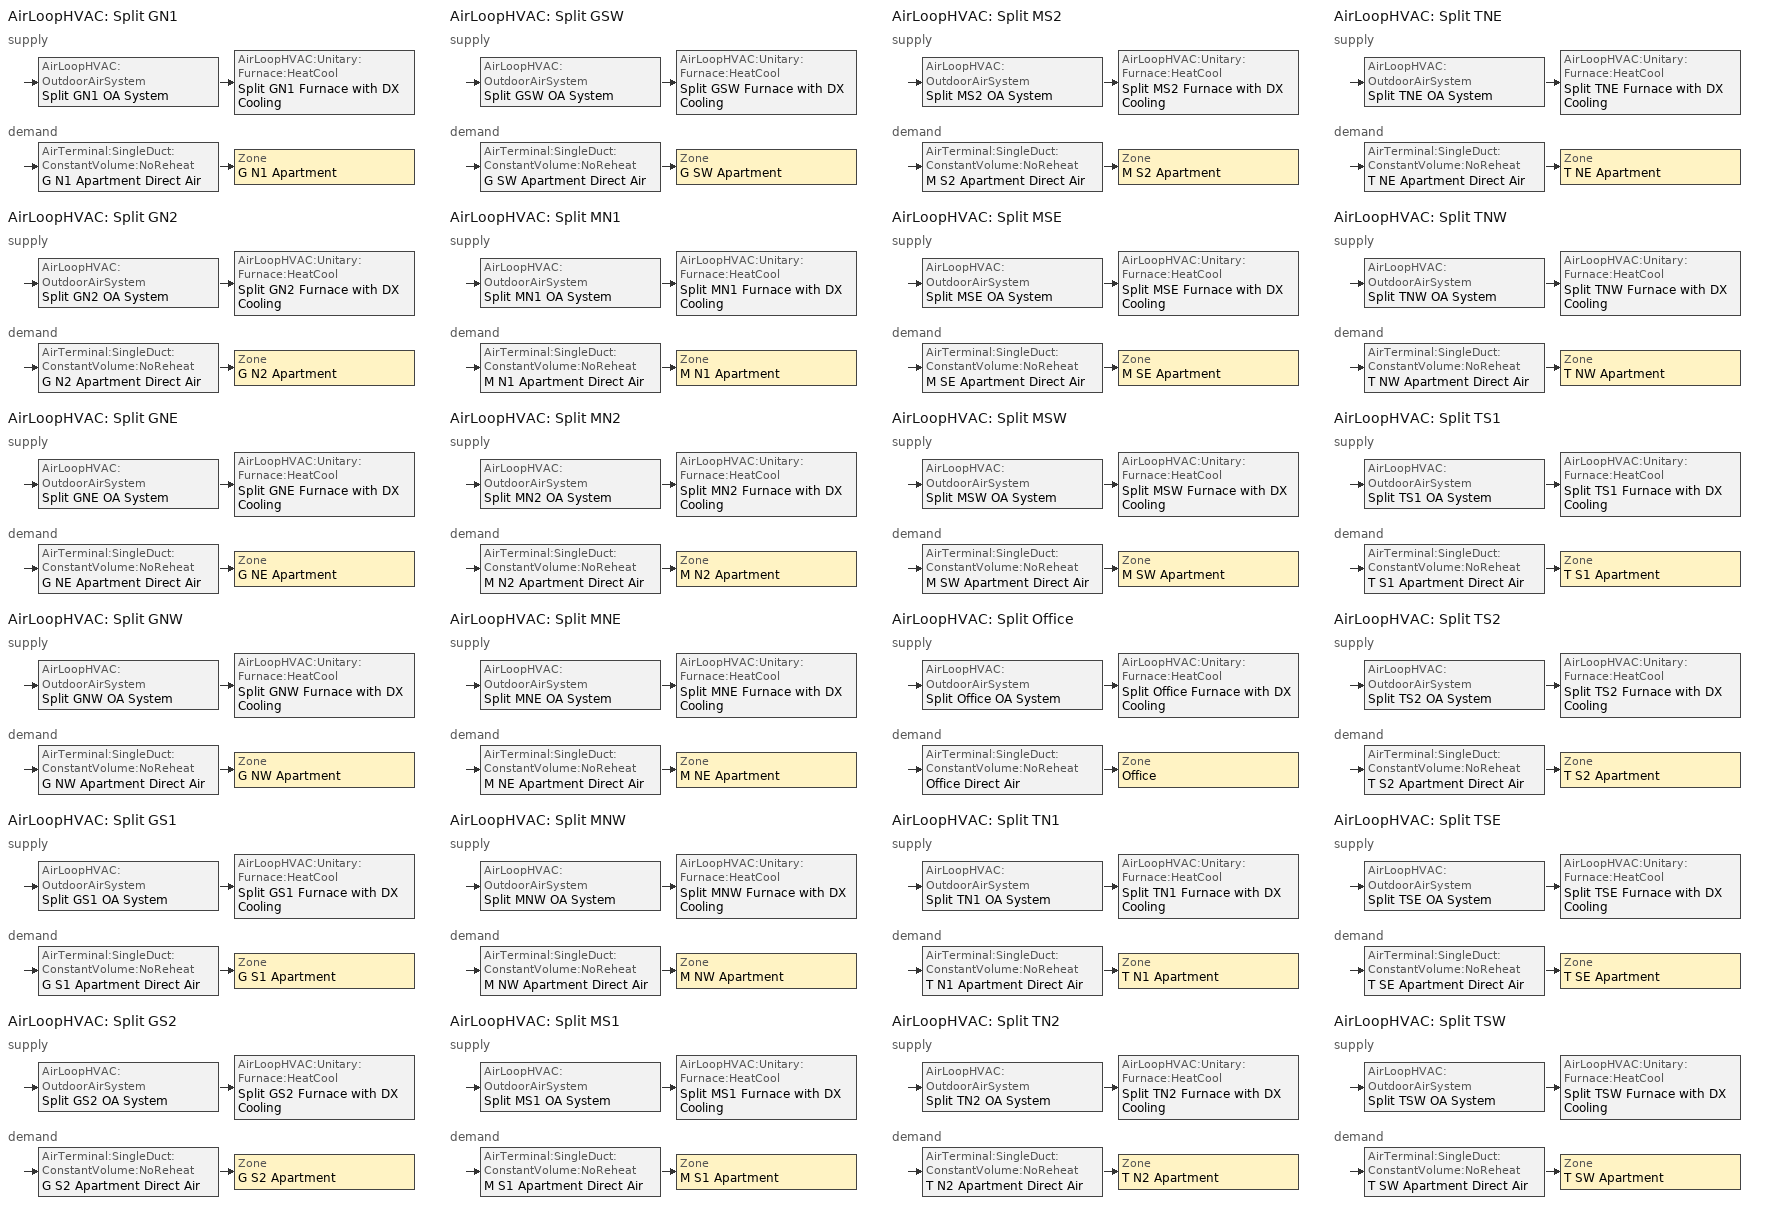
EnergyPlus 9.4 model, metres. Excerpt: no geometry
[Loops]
AirLoopHVAC 'Split GN1'
 supply: AirLoopHVAC:OutdoorAirSystem 'Split GN1 OA System' > AirLoopHVAC:Unitary:Furnace:HeatCool 'Split GN1 Furnace with DX Cooling'
 demand: AirTerminal:SingleDuct:ConstantVolume:NoReheat 'G N1 Apartment Direct Air' > Zone 'G N1 Apartment'
AirLoopHVAC 'Split GN2'
 supply: AirLoopHVAC:OutdoorAirSystem 'Split GN2 OA System' > AirLoopHVAC:Unitary:Furnace:HeatCool 'Split GN2 Furnace with DX Cooling'
 demand: AirTerminal:SingleDuct:ConstantVolume:NoReheat 'G N2 Apartment Direct Air' > Zone 'G N2 Apartment'
AirLoopHVAC 'Split GNE'
 supply: AirLoopHVAC:OutdoorAirSystem 'Split GNE OA System' > AirLoopHVAC:Unitary:Furnace:HeatCool 'Split GNE Furnace with DX Cooling'
 demand: AirTerminal:SingleDuct:ConstantVolume:NoReheat 'G NE Apartment Direct Air' > Zone 'G NE Apartment'
AirLoopHVAC 'Split GNW'
 supply: AirLoopHVAC:OutdoorAirSystem 'Split GNW OA System' > AirLoopHVAC:Unitary:Furnace:HeatCool 'Split GNW Furnace with DX Cooling'
 demand: AirTerminal:SingleDuct:ConstantVolume:NoReheat 'G NW Apartment Direct Air' > Zone 'G NW Apartment'
AirLoopHVAC 'Split GS1'
 supply: AirLoopHVAC:OutdoorAirSystem 'Split GS1 OA System' > AirLoopHVAC:Unitary:Furnace:HeatCool 'Split GS1 Furnace with DX Cooling'
 demand: AirTerminal:SingleDuct:ConstantVolume:NoReheat 'G S1 Apartment Direct Air' > Zone 'G S1 Apartment'
AirLoopHVAC 'Split GS2'
 supply: AirLoopHVAC:OutdoorAirSystem 'Split GS2 OA System' > AirLoopHVAC:Unitary:Furnace:HeatCool 'Split GS2 Furnace with DX Cooling'
 demand: AirTerminal:SingleDuct:ConstantVolume:NoReheat 'G S2 Apartment Direct Air' > Zone 'G S2 Apartment'
AirLoopHVAC 'Split GSW'
 supply: AirLoopHVAC:OutdoorAirSystem 'Split GSW OA System' > AirLoopHVAC:Unitary:Furnace:HeatCool 'Split GSW Furnace with DX Cooling'
 demand: AirTerminal:SingleDuct:ConstantVolume:NoReheat 'G SW Apartment Direct Air' > Zone 'G SW Apartment'
AirLoopHVAC 'Split MN1'
 supply: AirLoopHVAC:OutdoorAirSystem 'Split MN1 OA System' > AirLoopHVAC:Unitary:Furnace:HeatCool 'Split MN1 Furnace with DX Cooling'
 demand: AirTerminal:SingleDuct:ConstantVolume:NoReheat 'M N1 Apartment Direct Air' > Zone 'M N1 Apartment'
AirLoopHVAC 'Split MN2'
 supply: AirLoopHVAC:OutdoorAirSystem 'Split MN2 OA System' > AirLoopHVAC:Unitary:Furnace:HeatCool 'Split MN2 Furnace with DX Cooling'
 demand: AirTerminal:SingleDuct:ConstantVolume:NoReheat 'M N2 Apartment Direct Air' > Zone 'M N2 Apartment'
AirLoopHVAC 'Split MNE'
 supply: AirLoopHVAC:OutdoorAirSystem 'Split MNE OA System' > AirLoopHVAC:Unitary:Furnace:HeatCool 'Split MNE Furnace with DX Cooling'
 demand: AirTerminal:SingleDuct:ConstantVolume:NoReheat 'M NE Apartment Direct Air' > Zone 'M NE Apartment'
AirLoopHVAC 'Split MNW'
 supply: AirLoopHVAC:OutdoorAirSystem 'Split MNW OA System' > AirLoopHVAC:Unitary:Furnace:HeatCool 'Split MNW Furnace with DX Cooling'
 demand: AirTerminal:SingleDuct:ConstantVolume:NoReheat 'M NW Apartment Direct Air' > Zone 'M NW Apartment'
AirLoopHVAC 'Split MS1'
 supply: AirLoopHVAC:OutdoorAirSystem 'Split MS1 OA System' > AirLoopHVAC:Unitary:Furnace:HeatCool 'Split MS1 Furnace with DX Cooling'
 demand: AirTerminal:SingleDuct:ConstantVolume:NoReheat 'M S1 Apartment Direct Air' > Zone 'M S1 Apartment'
AirLoopHVAC 'Split MS2'
 supply: AirLoopHVAC:OutdoorAirSystem 'Split MS2 OA System' > AirLoopHVAC:Unitary:Furnace:HeatCool 'Split MS2 Furnace with DX Cooling'
 demand: AirTerminal:SingleDuct:ConstantVolume:NoReheat 'M S2 Apartment Direct Air' > Zone 'M S2 Apartment'
AirLoopHVAC 'Split MSE'
 supply: AirLoopHVAC:OutdoorAirSystem 'Split MSE OA System' > AirLoopHVAC:Unitary:Furnace:HeatCool 'Split MSE Furnace with DX Cooling'
 demand: AirTerminal:SingleDuct:ConstantVolume:NoReheat 'M SE Apartment Direct Air' > Zone 'M SE Apartment'
AirLoopHVAC 'Split MSW'
 supply: AirLoopHVAC:OutdoorAirSystem 'Split MSW OA System' > AirLoopHVAC:Unitary:Furnace:HeatCool 'Split MSW Furnace with DX Cooling'
 demand: AirTerminal:SingleDuct:ConstantVolume:NoReheat 'M SW Apartment Direct Air' > Zone 'M SW Apartment'
AirLoopHVAC 'Split Office'
 supply: AirLoopHVAC:OutdoorAirSystem 'Split Office OA System' > AirLoopHVAC:Unitary:Furnace:HeatCool 'Split Office Furnace with DX Cooling'
 demand: AirTerminal:SingleDuct:ConstantVolume:NoReheat 'Office Direct Air' > Zone 'Office'
AirLoopHVAC 'Split TN1'
 supply: AirLoopHVAC:OutdoorAirSystem 'Split TN1 OA System' > AirLoopHVAC:Unitary:Furnace:HeatCool 'Split TN1 Furnace with DX Cooling'
 demand: AirTerminal:SingleDuct:ConstantVolume:NoReheat 'T N1 Apartment Direct Air' > Zone 'T N1 Apartment'
AirLoopHVAC 'Split TN2'
 supply: AirLoopHVAC:OutdoorAirSystem 'Split TN2 OA System' > AirLoopHVAC:Unitary:Furnace:HeatCool 'Split TN2 Furnace with DX Cooling'
 demand: AirTerminal:SingleDuct:ConstantVolume:NoReheat 'T N2 Apartment Direct Air' > Zone 'T N2 Apartment'
AirLoopHVAC 'Split TNE'
 supply: AirLoopHVAC:OutdoorAirSystem 'Split TNE OA System' > AirLoopHVAC:Unitary:Furnace:HeatCool 'Split TNE Furnace with DX Cooling'
 demand: AirTerminal:SingleDuct:ConstantVolume:NoReheat 'T NE Apartment Direct Air' > Zone 'T NE Apartment'
AirLoopHVAC 'Split TNW'
 supply: AirLoopHVAC:OutdoorAirSystem 'Split TNW OA System' > AirLoopHVAC:Unitary:Furnace:HeatCool 'Split TNW Furnace with DX Cooling'
 demand: AirTerminal:SingleDuct:ConstantVolume:NoReheat 'T NW Apartment Direct Air' > Zone 'T NW Apartment'
AirLoopHVAC 'Split TS1'
 supply: AirLoopHVAC:OutdoorAirSystem 'Split TS1 OA System' > AirLoopHVAC:Unitary:Furnace:HeatCool 'Split TS1 Furnace with DX Cooling'
 demand: AirTerminal:SingleDuct:ConstantVolume:NoReheat 'T S1 Apartment Direct Air' > Zone 'T S1 Apartment'
AirLoopHVAC 'Split TS2'
 supply: AirLoopHVAC:OutdoorAirSystem 'Split TS2 OA System' > AirLoopHVAC:Unitary:Furnace:HeatCool 'Split TS2 Furnace with DX Cooling'
 demand: AirTerminal:SingleDuct:ConstantVolume:NoReheat 'T S2 Apartment Direct Air' > Zone 'T S2 Apartment'
AirLoopHVAC 'Split TSE'
 supply: AirLoopHVAC:OutdoorAirSystem 'Split TSE OA System' > AirLoopHVAC:Unitary:Furnace:HeatCool 'Split TSE Furnace with DX Cooling'
 demand: AirTerminal:SingleDuct:ConstantVolume:NoReheat 'T SE Apartment Direct Air' > Zone 'T SE Apartment'
AirLoopHVAC 'Split TSW'
 supply: AirLoopHVAC:OutdoorAirSystem 'Split TSW OA System' > AirLoopHVAC:Unitary:Furnace:HeatCool 'Split TSW Furnace with DX Cooling'
 demand: AirTerminal:SingleDuct:ConstantVolume:NoReheat 'T SW Apartment Direct Air' > Zone 'T SW Apartment'
[AirLoopHVAC] Design supply air flow rate=Autosize
Split GN1; Split GN2; Split GNE; Split GNW; Split GS1; Split GS2; Split GSW; Split MN1; Split MN2; Split MNE; Split MNW; Split MS1; Split MS2; Split MSE; Split MSW; Split Office; Split TN1; Split TN2; Split TNE; Split TNW; Split TS1; Split TS2; Split TSE; Split TSW
[AirLoopHVAC:Unitary:Furnace:HeatCool] Availability schedule=COMPACT HVAC-ALWAYS 1; Cooling supply air flow rate=Autosize; Dehumidification control type=None; Fan placement=BlowThrough; Heating supply air flow rate=Autosize; Maximum supply air temperature=80; No load supply air flow rate=Autosize; Supply air fan operating mode schedule=COMPACT HVAC-ALWAYS 1
Name | Controlling zone or thermostat location | Cooling coil | Heating coil | Supply fan
Split GN1 Furnace with DX Cooling | G N1 Apartment | Split GN1 Cooling Coil | Split GN1 Heating Coil | Split GN1 Supply Fan
Split GN2 Furnace with DX Cooling | G N2 Apartment | Split GN2 Cooling Coil | Split GN2 Heating Coil | Split GN2 Supply Fan
Split GNE Furnace with DX Cooling | G NE Apartment | Split GNE Cooling Coil | Split GNE Heating Coil | Split GNE Supply Fan
Split GNW Furnace with DX Cooling | G NW Apartment | Split GNW Cooling Coil | Split GNW Heating Coil | Split GNW Supply Fan
Split GS1 Furnace with DX Cooling | G S1 Apartment | Split GS1 Cooling Coil | Split GS1 Heating Coil | Split GS1 Supply Fan
Split GS2 Furnace with DX Cooling | G S2 Apartment | Split GS2 Cooling Coil | Split GS2 Heating Coil | Split GS2 Supply Fan
Split GSW Furnace with DX Cooling | G SW Apartment | Split GSW Cooling Coil | Split GSW Heating Coil | Split GSW Supply Fan
Split MN1 Furnace with DX Cooling | M N1 Apartment | Split MN1 Cooling Coil | Split MN1 Heating Coil | Split MN1 Supply Fan
Split MN2 Furnace with DX Cooling | M N2 Apartment | Split MN2 Cooling Coil | Split MN2 Heating Coil | Split MN2 Supply Fan
Split MNE Furnace with DX Cooling | M NE Apartment | Split MNE Cooling Coil | Split MNE Heating Coil | Split MNE Supply Fan
Split MNW Furnace with DX Cooling | M NW Apartment | Split MNW Cooling Coil | Split MNW Heating Coil | Split MNW Supply Fan
Split MS1 Furnace with DX Cooling | M S1 Apartment | Split MS1 Cooling Coil | Split MS1 Heating Coil | Split MS1 Supply Fan
Split MS2 Furnace with DX Cooling | M S2 Apartment | Split MS2 Cooling Coil | Split MS2 Heating Coil | Split MS2 Supply Fan
Split MSE Furnace with DX Cooling | M SE Apartment | Split MSE Cooling Coil | Split MSE Heating Coil | Split MSE Supply Fan
Split MSW Furnace with DX Cooling | M SW Apartment | Split MSW Cooling Coil | Split MSW Heating Coil | Split MSW Supply Fan
Split Office Furnace with DX Cooling | Office | Split Office Cooling Coil | Split Office Heating Coil | Split Office Supply Fan
Split TN1 Furnace with DX Cooling | T N1 Apartment | Split TN1 Cooling Coil | Split TN1 Heating Coil | Split TN1 Supply Fan
Split TN2 Furnace with DX Cooling | T N2 Apartment | Split TN2 Cooling Coil | Split TN2 Heating Coil | Split TN2 Supply Fan
Split TNE Furnace with DX Cooling | T NE Apartment | Split TNE Cooling Coil | Split TNE Heating Coil | Split TNE Supply Fan
Split TNW Furnace with DX Cooling | T NW Apartment | Split TNW Cooling Coil | Split TNW Heating Coil | Split TNW Supply Fan
Split TS1 Furnace with DX Cooling | T S1 Apartment | Split TS1 Cooling Coil | Split TS1 Heating Coil | Split TS1 Supply Fan
Split TS2 Furnace with DX Cooling | T S2 Apartment | Split TS2 Cooling Coil | Split TS2 Heating Coil | Split TS2 Supply Fan
Split TSE Furnace with DX Cooling | T SE Apartment | Split TSE Cooling Coil | Split TSE Heating Coil | Split TSE Supply Fan
Split TSW Furnace with DX Cooling | T SW Apartment | Split TSW Cooling Coil | Split TSW Heating Coil | Split TSW Supply Fan
[AirTerminal:SingleDuct:ConstantVolume:NoReheat] Availability schedule=COMPACT HVAC-ALWAYS 1; Maximum air flow rate=Autosize
G N1 Apartment Direct Air; G N2 Apartment Direct Air; G NE Apartment Direct Air; G NW Apartment Direct Air; G S1 Apartment Direct Air; G S2 Apartment Direct Air; G SW Apartment Direct Air; M N1 Apartment Direct Air; M N2 Apartment Direct Air; M NE Apartment Direct Air; M NW Apartment Direct Air; M S1 Apartment Direct Air; M S2 Apartment Direct Air; M SE Apartment Direct Air; M SW Apartment Direct Air; Office Direct Air; T N1 Apartment Direct Air; T N2 Apartment Direct Air; T NE Apartment Direct Air; T NW Apartment Direct Air; T S1 Apartment Direct Air; T S2 Apartment Direct Air; T SE Apartment Direct Air; T SW Apartment Direct Air
[Coil:Cooling:DX:SingleSpeed] Availability schedule=All On; Condenser type=AirCooled; Crankcase heater capacity=0; Energy input ratio function of flow fraction curve=Split DX Coil EIR-FF; Energy input ratio function of temperature curve=Split DX Coil EIR-FT; Evaporative condenser effectiveness=0; Evaporative condenser pump rated power consumption=0; Gross rated cooling cop=4.11713; Gross rated sensible heat ratio=Autosize; Gross rated total cooling capacity=Autosize; Latent capacity time constant=0; Maximum cycling rate=0; Maximum outdoor dry bulb temperature for crankcase heater operation=10; Nominal time for condensate removal to begin=0; Part load fraction correlation curve=Split DX Coil PLF; Rated air flow rate=Autosize; Ratio of initial moisture evaporation rate and steady state latent capacity=0; Total cooling capacity function of flow fraction curve=Split DX Coil Cap-FF; Total cooling capacity function of temperature curve=Split DX Coil Cap-FT
Split GN1 Cooling Coil; Split GN2 Cooling Coil; Split GNE Cooling Coil; Split GNW Cooling Coil; Split GS1 Cooling Coil; Split GS2 Cooling Coil; Split GSW Cooling Coil; Split MN1 Cooling Coil; Split MN2 Cooling Coil; Split MNE Cooling Coil; Split MNW Cooling Coil; Split MS1 Cooling Coil; Split MS2 Cooling Coil; Split MSE Cooling Coil; Split MSW Cooling Coil; Split Office Cooling Coil; Split TN1 Cooling Coil; Split TN2 Cooling Coil; Split TNE Cooling Coil; Split TNW Cooling Coil; Split TS1 Cooling Coil; Split TS2 Cooling Coil; Split TSE Cooling Coil; Split TSW Cooling Coil
[Coil:Heating:Fuel] Availability schedule=All On; Burner efficiency=0.8; Fuel type=NaturalGas; Nominal capacity=Autosize
Split GN1 Heating Coil; Split GN2 Heating Coil; Split GNE Heating Coil; Split GNW Heating Coil; Split GS1 Heating Coil; Split GS2 Heating Coil; Split GSW Heating Coil; Split MN1 Heating Coil; Split MN2 Heating Coil; Split MNE Heating Coil; Split MNW Heating Coil; Split MS1 Heating Coil; Split MS2 Heating Coil; Split MSE Heating Coil; Split MSW Heating Coil; Split Office Heating Coil; Split TN1 Heating Coil; Split TN2 Heating Coil; Split TNE Heating Coil; Split TNW Heating Coil; Split TS1 Heating Coil; Split TS2 Heating Coil; Split TSE Heating Coil; Split TSW Heating Coil
[Controller:OutdoorAir] Economizer control action type=ModulateFlow; Economizer control type=NoEconomizer; Lockout type=NoLockout; Maximum outdoor air flow rate=Autosize; Minimum limit type=FixedMinimum; Minimum outdoor air flow rate=Autosize
Split GN1 OA Controller; Split GN2 OA Controller; Split GNE OA Controller; Split GNW OA Controller; Split GS1 OA Controller; Split GS2 OA Controller; Split GSW OA Controller; Split MN1 OA Controller; Split MN2 OA Controller; Split MNE OA Controller; Split MNW OA Controller; Split MS1 OA Controller; Split MS2 OA Controller; Split MSE OA Controller; Split MSW OA Controller; Split Office OA Controller; Split TN1 OA Controller; Split TN2 OA Controller; Split TNE OA Controller; Split TNW OA Controller; Split TS1 OA Controller; Split TS2 OA Controller; Split TSE OA Controller; Split TSW OA Controller
[DesignSpecification:OutdoorAir] Outdoor air flow per person=0.00708; Outdoor air flow per zone=0; Outdoor air method=Flow/Area
Name | Outdoor air flow per zone floor area
SZ DSOA G N1 Apartment; SZ DSOA G N2 Apartment; SZ DSOA G NE Apartment; SZ DSOA G NW Apartment; SZ DSOA G S1 Apartment; SZ DSOA G S2 Apartment; SZ DSOA M N1 Apartment; SZ DSOA M N2 Apartment; SZ DSOA M NE Apartment; SZ DSOA M NW Apartment; SZ DSOA M S1 Apartment; SZ DSOA M S2 Apartment; SZ DSOA M SE Apartment; SZ DSOA M SW Apartment; SZ DSOA T N1 Apartment; SZ DSOA T N2 Apartment; SZ DSOA T NE Apartment; SZ DSOA T NW Apartment; SZ DSOA T S1 Apartment; SZ DSOA T S2 Apartment; SZ DSOA T SE Apartment; SZ DSOA T SW Apartment | 0.000294087
SZ DSOA G SW Apartment | 0.000304801
SZ DSOA Office | 0.000431773
[EnergyManagementSystem:Sensor] Output variable or output meter=Zone Ventilation Standard Density Volume Flow Rate
Name | Output variable or output meter index key
M_N1_Apartment_Sliding_Door_Ventilation_Sensor | M N1 APARTMENT
M_S1_Apartment_Sliding_Door_Ventilation_Sensor | M S1 APARTMENT
[Fan:OnOff] Availability schedule=All On; Fan efficiency ratio function of speed ratio curve=0.55575; Fan total efficiency=0.55575; Maximum flow rate=Autosize; Motor efficiency=0.855; Motor in airstream fraction=1; Pressure rise=622.5
Split GN1 Supply Fan; Split GN2 Supply Fan; Split GNE Supply Fan; Split GNW Supply Fan; Split GS1 Supply Fan; Split GS2 Supply Fan; Split GSW Supply Fan; Split MN1 Supply Fan; Split MN2 Supply Fan; Split MNE Supply Fan; Split MNW Supply Fan; Split MS1 Supply Fan; Split MS2 Supply Fan; Split MSE Supply Fan; Split MSW Supply Fan; Split Office Supply Fan; Split TN1 Supply Fan; Split TN2 Supply Fan; Split TNE Supply Fan; Split TNW Supply Fan; Split TS1 Supply Fan; Split TS2 Supply Fan; Split TSE Supply Fan; Split TSW Supply Fan
[SetpointManager:MixedAir] Control variable=Temperature
Name | Setpoint node or nodelist
Split GN1 Cooling Coil Air Temp Manager | Split GN1 Mixed Air Outlet
Split GN2 Cooling Coil Air Temp Manager | Split GN2 Mixed Air Outlet
Split GNE Cooling Coil Air Temp Manager | Split GNE Mixed Air Outlet
Split GNW Cooling Coil Air Temp Manager | Split GNW Mixed Air Outlet
Split GS1 Cooling Coil Air Temp Manager | Split GS1 Mixed Air Outlet
Split GS2 Cooling Coil Air Temp Manager | Split GS2 Mixed Air Outlet
Split GSW Cooling Coil Air Temp Manager | Split GSW Mixed Air Outlet
Split MN1 Cooling Coil Air Temp Manager | Split MN1 Mixed Air Outlet
Split MN2 Cooling Coil Air Temp Manager | Split MN2 Mixed Air Outlet
Split MNE Cooling Coil Air Temp Manager | Split MNE Mixed Air Outlet
Split MNW Cooling Coil Air Temp Manager | Split MNW Mixed Air Outlet
Split MS1 Cooling Coil Air Temp Manager | Split MS1 Mixed Air Outlet
Split MS2 Cooling Coil Air Temp Manager | Split MS2 Mixed Air Outlet
Split MSE Cooling Coil Air Temp Manager | Split MSE Mixed Air Outlet
Split MSW Cooling Coil Air Temp Manager | Split MSW Mixed Air Outlet
Split Office Cooling Coil Air Temp Manager | Split Office Mixed Air Outlet
Split TN1 Cooling Coil Air Temp Manager | Split TN1 Mixed Air Outlet
Split TN2 Cooling Coil Air Temp Manager | Split TN2 Mixed Air Outlet
Split TNE Cooling Coil Air Temp Manager | Split TNE Mixed Air Outlet
Split TNW Cooling Coil Air Temp Manager | Split TNW Mixed Air Outlet
Split TS1 Cooling Coil Air Temp Manager | Split TS1 Mixed Air Outlet
Split TS2 Cooling Coil Air Temp Manager | Split TS2 Mixed Air Outlet
Split TSE Cooling Coil Air Temp Manager | Split TSE Mixed Air Outlet
Split TSW Cooling Coil Air Temp Manager | Split TSW Mixed Air Outlet
[SetpointManager:SingleZone:Reheat] Control variable=Temperature; Maximum supply air temperature=45; Minimum supply air temperature=13
Name | Control zone | Setpoint node or nodelist
Split GN1 Supply Air Temp Manager | G N1 Apartment | Split GN1 Air Loop Outlet
Split GN2 Supply Air Temp Manager | G N2 Apartment | Split GN2 Air Loop Outlet
Split GNE Supply Air Temp Manager | G NE Apartment | Split GNE Air Loop Outlet
Split GNW Supply Air Temp Manager | G NW Apartment | Split GNW Air Loop Outlet
Split GS1 Supply Air Temp Manager | G S1 Apartment | Split GS1 Air Loop Outlet
Split GS2 Supply Air Temp Manager | G S2 Apartment | Split GS2 Air Loop Outlet
Split GSW Supply Air Temp Manager | G SW Apartment | Split GSW Air Loop Outlet
Split MN1 Supply Air Temp Manager | M N1 Apartment | Split MN1 Air Loop Outlet
Split MN2 Supply Air Temp Manager | M N2 Apartment | Split MN2 Air Loop Outlet
Split MNE Supply Air Temp Manager | M NE Apartment | Split MNE Air Loop Outlet
Split MNW Supply Air Temp Manager | M NW Apartment | Split MNW Air Loop Outlet
Split MS1 Supply Air Temp Manager | M S1 Apartment | Split MS1 Air Loop Outlet
Split MS2 Supply Air Temp Manager | M S2 Apartment | Split MS2 Air Loop Outlet
Split MSE Supply Air Temp Manager | M SE Apartment | Split MSE Air Loop Outlet
Split MSW Supply Air Temp Manager | M SW Apartment | Split MSW Air Loop Outlet
Split Office Supply Air Temp Manager | Office | Split Office Air Loop Outlet
Split TN1 Supply Air Temp Manager | T N1 Apartment | Split TN1 Air Loop Outlet
Split TN2 Supply Air Temp Manager | T N2 Apartment | Split TN2 Air Loop Outlet
Split TNE Supply Air Temp Manager | T NE Apartment | Split TNE Air Loop Outlet
Split TNW Supply Air Temp Manager | T NW Apartment | Split TNW Air Loop Outlet
Split TS1 Supply Air Temp Manager | T S1 Apartment | Split TS1 Air Loop Outlet
Split TS2 Supply Air Temp Manager | T S2 Apartment | Split TS2 Air Loop Outlet
Split TSE Supply Air Temp Manager | T SE Apartment | Split TSE Air Loop Outlet
Split TSW Supply Air Temp Manager | T SW Apartment | Split TSW Air Loop Outlet
[Sizing:System] 100 outdoor air in cooling=No; 100 outdoor air in heating=No; Central cooling capacity control method=OnOff; Central cooling design supply air humidity ratio=0.008; Central cooling design supply air temperature=12; Central heating design supply air humidity ratio=0.008; Central heating design supply air temperature=50; Central heating maximum system air flow ratio=1; Cooling design capacity=Autosize; Cooling design capacity method=CoolingDesignCapacity; Cooling supply air flow rate=0; Cooling supply air flow rate method=DesignDay; Design outdoor air flow rate=Autosize; Heating design capacity=Autosize; Heating design capacity method=HeatingDesignCapacity; Heating supply air flow rate=0; Heating supply air flow rate method=DesignDay; Precool design humidity ratio=0.008; Precool design temperature=11; Preheat design humidity ratio=0.008; Preheat design temperature=7; System outdoor air method=ZoneSum; Type of load to size on=Sensible; Type of zone sum to use=NonCoincident; Zone maximum outdoor air fraction=1
Split GSW; Split GNW; Split Office; Split GNE; Split GN1; Split GN2; Split GS1; Split GS2; Split MSW; Split MNW; Split MSE; Split MNE; Split MN1; Split MN2; Split MS1; Split MS2; Split TSW; Split TNW; Split TSE; Split TNE; Split TN1; Split TN2; Split TS1; Split TS2
[Sizing:Zone] Account for dedicated outdoor air system=No; Cooling design air flow method=DesignDay; Cooling design air flow rate=0; Cooling minimum air flow fraction=0; Dedicated outdoor air high setpoint temperature for design=Autosize; Dedicated outdoor air low setpoint temperature for design=Autosize; Dedicated outdoor air system control strategy=NeutralSupplyAir; Heating design air flow method=DesignDay; Heating design air flow rate=0; Heating maximum air flow fraction=0; Zone cooling design supply air humidity ratio=0.008; Zone cooling design supply air temperature=14; Zone cooling design supply air temperature input method=SupplyAirTemperature; Zone heating design supply air humidity ratio=0.008; Zone heating design supply air temperature=50; Zone heating design supply air temperature input method=SupplyAirTemperature
Name | Design specification outdoor air object
G SW Apartment | SZ DSOA G SW Apartment
G NW Apartment | SZ DSOA G NW Apartment
Office | SZ DSOA Office
G NE Apartment | SZ DSOA G NE Apartment
G N1 Apartment | SZ DSOA G N1 Apartment
G N2 Apartment | SZ DSOA G N2 Apartment
G S1 Apartment | SZ DSOA G S1 Apartment
G S2 Apartment | SZ DSOA G S2 Apartment
M SW Apartment | SZ DSOA M SW Apartment
M NW Apartment | SZ DSOA M NW Apartment
M SE Apartment | SZ DSOA M SE Apartment
M NE Apartment | SZ DSOA M NE Apartment
M N1 Apartment | SZ DSOA M N1 Apartment
M N2 Apartment | SZ DSOA M N2 Apartment
M S1 Apartment | SZ DSOA M S1 Apartment
M S2 Apartment | SZ DSOA M S2 Apartment
T SW Apartment | SZ DSOA T SW Apartment
T NW Apartment | SZ DSOA T NW Apartment
T SE Apartment | SZ DSOA T SE Apartment
T NE Apartment | SZ DSOA T NE Apartment
T N1 Apartment | SZ DSOA T N1 Apartment
T N2 Apartment | SZ DSOA T N2 Apartment
T S1 Apartment | SZ DSOA T S1 Apartment
T S2 Apartment | SZ DSOA T S2 Apartment
[ThermostatSetpoint:DualSetpoint]
Name | Cooling setpoint temperature schedule | Heating setpoint temperature schedule
N Apartment Dual SP Control | N CLGSETP_APT_SCH | N HTGSETP_APT_SCH
Office Dual SP Control | CLGSETP_OFF_SCH_No_Optimum | HTGSETP_OFF_SCH_NO_OPTIMUM
S Apartment Dual SP Control | S CLGSETP_APT_SCH | S HTGSETP_APT_SCH
[WaterHeater:Mixed] Ambient temperature indicator=Zone; Deadband temperature difference=1.11111; Heater control type=Cycle; Heater fuel type=Electricity; Heater maximum capacity=14653.55; Heater minimum capacity=0; Heater thermal efficiency=1; Maximum temperature limit=82.2222; Off cycle loss coefficient to ambient temperature=2.01256; Off cycle parasitic fuel type=Electricity; Off cycle parasitic heat fraction to tank=0; On cycle loss coefficient to ambient temperature=2.01256; On cycle parasitic heat fraction to tank=0; Setpoint temperature schedule=Hot Water Setpoint Temp Schedule; Tank volume=0.189271; Use flow rate fraction schedule=APT_DHW_SCH
Name | Ambient temperature zone | Peak use flow rate
G N1 Apartment Water Heater | G N1 Apartment | 3.65884e-06
G N2 Apartment Water Heater | G N2 Apartment | 3.65884e-06
G NE Apartment Water Heater | G NE Apartment | 3.65884e-06
G NW Apartment Water Heater | G NW Apartment | 3.65884e-06
G S1 Apartment Water Heater | G S1 Apartment | 3.65884e-06
G S2 Apartment Water Heater | G S2 Apartment | 3.65884e-06
G SW Apartment Water Heater | G SW Apartment | 3.65884e-06
M N1 Apartment Water Heater | M N1 Apartment | 7.31769e-06
M N2 Apartment Water Heater | M N2 Apartment | 7.31769e-06
M NE Apartment Water Heater | M NE Apartment | 7.31769e-06
M NW Apartment Water Heater | M NW Apartment | 7.31769e-06
M S1 Apartment Water Heater | M S1 Apartment | 7.31769e-06
M S2 Apartment Water Heater | M S2 Apartment | 7.31769e-06
M SE Apartment Water Heater | M SE Apartment | 7.31769e-06
M SW Apartment Water Heater | M SW Apartment | 7.31769e-06
T N1 Apartment Water Heater | T N1 Apartment | 3.65884e-06
T N2 Apartment Water Heater | T N2 Apartment | 3.65884e-06
T NE Apartment Water Heater | T NE Apartment | 3.65884e-06
T NW Apartment Water Heater | T NW Apartment | 3.65884e-06
T S1 Apartment Water Heater | T S1 Apartment | 3.65884e-06
T S2 Apartment Water Heater | T S2 Apartment | 3.65884e-06
T SE Apartment Water Heater | T SE Apartment | 3.65884e-06
T SW Apartment Water Heater | T SW Apartment | 3.65884e-06
[ZoneControl:Thermostat] Control type schedule=COMPACT HVAC-ALWAYS 4
Name | Zone or zonelist | Control 1
G N1 Apartment Thermostat | G N1 Apartment | N Apartment Dual SP Control
G N2 Apartment Thermostat | G N2 Apartment | N Apartment Dual SP Control
G NE Apartment Thermostat | G NE Apartment | N Apartment Dual SP Control
G NW Apartment Thermostat | G NW Apartment | N Apartment Dual SP Control
G S1 Apartment Thermostat | G S1 Apartment | S Apartment Dual SP Control
G S2 Apartment Thermostat | G S2 Apartment | S Apartment Dual SP Control
G SW Apartment Thermostat | G SW Apartment | S Apartment Dual SP Control
M N1 Apartment Thermostat | M N1 Apartment | N Apartment Dual SP Control
M N2 Apartment Thermostat | M N2 Apartment | N Apartment Dual SP Control
M NE Apartment Thermostat | M NE Apartment | N Apartment Dual SP Control
M NW Apartment Thermostat | M NW Apartment | N Apartment Dual SP Control
M S1 Apartment Thermostat | M S1 Apartment | S Apartment Dual SP Control
M S2 Apartment Thermostat | M S2 Apartment | S Apartment Dual SP Control
M SE Apartment Thermostat | M SE Apartment | S Apartment Dual SP Control
M SW Apartment Thermostat | M SW Apartment | S Apartment Dual SP Control
Office Thermostat | Office | Office Dual SP Control
T N1 Apartment Thermostat | T N1 Apartment | N Apartment Dual SP Control
T N2 Apartment Thermostat | T N2 Apartment | N Apartment Dual SP Control
T NE Apartment Thermostat | T NE Apartment | N Apartment Dual SP Control
T NW Apartment Thermostat | T NW Apartment | N Apartment Dual SP Control
T S1 Apartment Thermostat | T S1 Apartment | S Apartment Dual SP Control
T S2 Apartment Thermostat | T S2 Apartment | S Apartment Dual SP Control
T SE Apartment Thermostat | T SE Apartment | S Apartment Dual SP Control
T SW Apartment Thermostat | T SW Apartment | S Apartment Dual SP Control
[Zone equipment]
G N1 Apartment: G N1 Apartment Direct Air
G N2 Apartment: G N2 Apartment Direct Air
G NE Apartment: G NE Apartment Direct Air
G NW Apartment: G NW Apartment Direct Air
G S1 Apartment: G S1 Apartment Direct Air
G S2 Apartment: G S2 Apartment Direct Air
G SW Apartment: G SW Apartment Direct Air
M N1 Apartment: M N1 Apartment Direct Air
M N2 Apartment: M N2 Apartment Direct Air
M NE Apartment: M NE Apartment Direct Air
M NW Apartment: M NW Apartment Direct Air
M S1 Apartment: M S1 Apartment Direct Air
M S2 Apartment: M S2 Apartment Direct Air
M SE Apartment: M SE Apartment Direct Air
M SW Apartment: M SW Apartment Direct Air
Office: Office Direct Air
T N1 Apartment: T N1 Apartment Direct Air
T N2 Apartment: T N2 Apartment Direct Air
T NE Apartment: T NE Apartment Direct Air
T NW Apartment: T NW Apartment Direct Air
T S1 Apartment: T S1 Apartment Direct Air
T S2 Apartment: T S2 Apartment Direct Air
T SE Apartment: T SE Apartment Direct Air
T SW Apartment: T SW Apartment Direct Air
[Curve:Biquadratic] Maximum value of x=23.88889; Maximum value of y=46.11111; Minimum value of x=12.77778; Minimum value of y=23.88889
Name | Coefficient1 constant | Coefficient2 x | Coefficient3 x 2 | Coefficient4 y | Coefficient5 y 2 | Coefficient6 x y
Split DX Coil Cap-FT | 0.766955 | 0.0107757 | -4.1472e-05 | 0.00134964 | -0.000261144 | 0.000457488
Split DX Coil EIR-FT | 0.791531 | 0 | -0.00054871 | 0.000949448 | 0.000165482 | 0.000278268
[Curve:Quadratic]
Name | Maximum value of x | Minimum value of x | Coefficient1 constant | Coefficient2 x | Coefficient3 x 2
Split DX Coil Cap-FF | 1.5 | 0.5 | 0.8 | 0.2 | 0
Split DX Coil EIR-FF | 1.5 | 0.5 | 1.1552 | -0.1808 | 0.0256
Split DX Coil PLF | 1 | 0 | 0.85 | 0.15 | 0
[Schedule:Compact]
APT_DHW_SCH: THROUGH: 12/31, FOR: AllDays, UNTIL: 1:00, 0.08, UNTIL: 2:00, 0.04, UNTIL: 3:00, 0.01, UNTIL: 4:00, 0.01, UNTIL: 5:00, 0.04, UNTIL: 6:00, 0.27, UNTIL: 7:00, 0.94, UNTIL: 8:00, 1, UNTIL: 9:00, 0.96, UNTIL: 10:00, 0.84, UNTIL: 11:00, 0.76, UNTIL: 12:00, 0.61, UNTIL: 13:00, 0.53, UNTIL: 14:00, 0.47, UNTIL: 15:00, 0.41, UNTIL: 16:00, 0.47, UNTIL: 17:00, 0.55, UNTIL: 18:00, 0.73, UNTIL: 19:00, 0.86, UNTIL: 20:00, 0.82, UNTIL: 21:00, 0.75, UNTIL: 22:00, 0.61, UNTIL: 23:00, 0.53, UNTIL: 24:00, 0.29
All On; COMPACT HVAC-ALWAYS 1: Through: 12/31, For: AllDays, Until: 24:00, 1
CLGSETP_OFF_SCH_NO_OPTIMUM: THROUGH: 12/31, FOR: SummerDesignDay, UNTIL: 7:00, 29.4, UNTIL: 8:00, 26.7, UNTIL:17:00, 23.9, UNTIL: 18:00, 26.7, UNTIL: 24:00, 29.4, FOR:Weekdays, UNTIL: 7:00, 29.4, UNTIL: 8:00, 23.9, UNTIL:17:00, 23.9, UNTIL: 18:00, 26.7, UNTIL: 24:00, 29.4, FOR: WinterDesignDay AllOtherDays, UNTIL: 24:00, 29.4
COMPACT HVAC-ALWAYS 4: Through: 12/31, For: AllDays, Until: 24:00, 4
HTGSETP_OFF_SCH_NO_OPTIMUM: THROUGH: 12/31, FOR: WinterDesignDay, UNTIL: 7:00, 15.6, UNTIL: 8:00, 18.3, UNTIL:17:00, 21.1, UNTIL: 18:00, 18.3, UNTIL: 24:00, 15.6, FOR: Weekdays, UNTIL: 7:00, 15.6, UNTIL: 8:00, 21.1, UNTIL:17:00, 21.1, UNTIL: 18:00, 18.3, UNTIL: 24:00, 15.6, FOR: SummerDesignDay AllOtherDays, UNTIL: 24:00, 15.6
Hot Water Setpoint Temp Schedule: THROUGH: 12/31, FOR: AllDays, UNTIL: 24:00, 60
N CLGSETP_APT_SCH; S CLGSETP_APT_SCH: THROUGH: 12/31, FOR:AllDays, UNTIL: 24:00, 24.4
N HTGSETP_APT_SCH; S HTGSETP_APT_SCH: THROUGH: 12/31, FOR:AllDays, UNTIL: 24:00, 21.7
